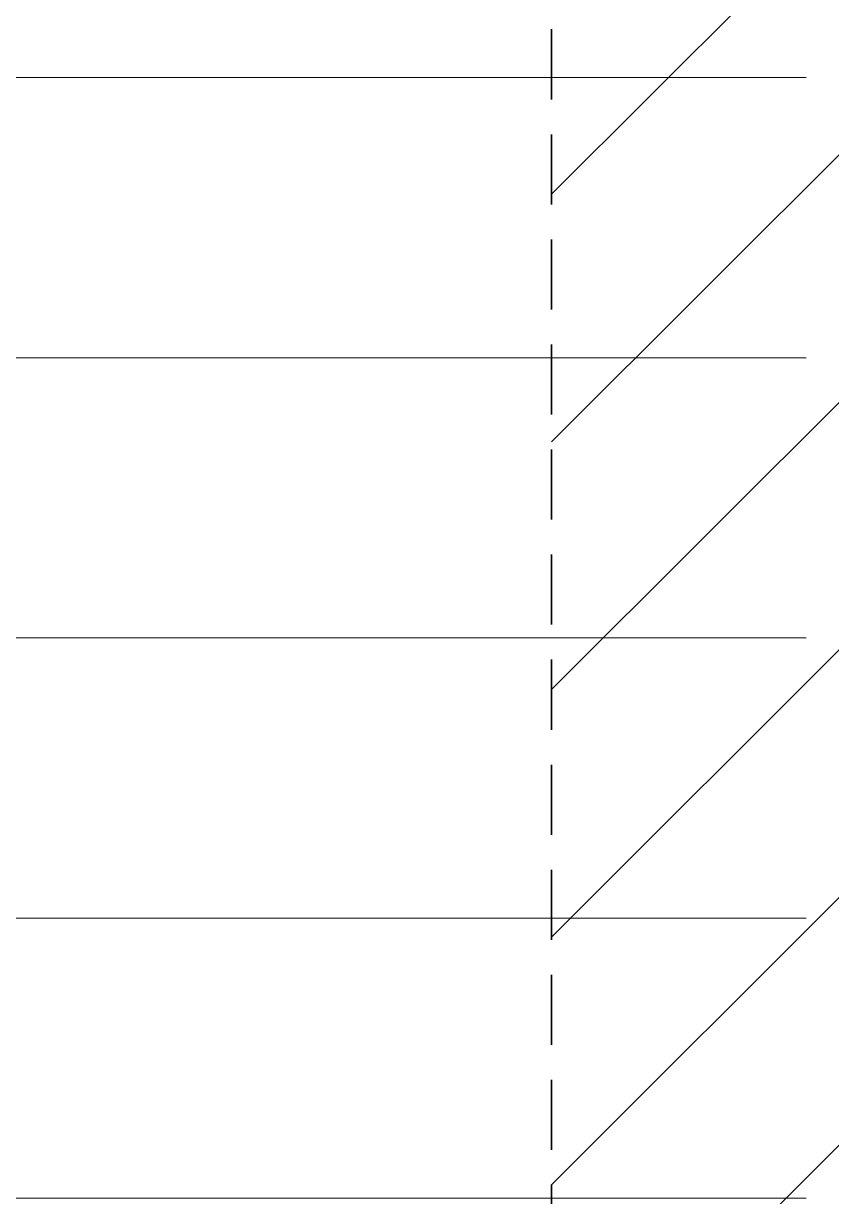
# Model space of a CAD drawing. Header units: inches. Extents: x 3268 to 7018, y 976 to 6708.
# Drawn here: x 5935.6 to 6004.8, y 2736.2 to 2836.6 of the extents above; entities that cross this region are included whole.
import ezdxf

# ---------------------------------------------------------------- set-up
doc = ezdxf.new("R2010")
doc.units = ezdxf.units.IN
doc.header["$MEASUREMENT"] = 0
doc.linetypes.add('IMPORT-DASHED _2_', pattern=[8.999999999999996, 5.999999999999998, -2.999999999999999])
for name, color, linetype, lineweight in [('A-DETL-GENF', 92, 'Continuous', 9), ('C-ESMT-STBK', 4, 'IMPORT-DASHED _2_', 35), ('site_dwg', 8, 'Continuous', 9)]:
    doc.layers.add(name, color=color, linetype=linetype, lineweight=lineweight)

# ---------------------------------------------------------------- blocks, each defined once
blk = doc.blocks.new('site_dwg-12440225-Overall Retail Plan Opt 2')
at = {"layer": 'C-ESMT-STBK'}
h = blk.add_hatch(dxfattribs=at)
h.set_pattern_fill('FP_236', color=43, style=0, pattern_type=2)
h.set_pattern_definition([(41.19300000000002, (24349227.445, 9821790.73), (-9.878962955707756, 11.2874306606842), [])])
h.paths.add_polyline_path([(24340754.41764874, 9814238.256800799), (24341007.28369483, 9818038.207201697), (24340597.61508091, 9818336.289935663), (24339080.54507963, 9818175.041572), (24339041.04656363, 9818170.586227996), (24338991.68861391, 9818164.27902802), (24338951.70183868, 9818158.637384389), (24338912.96937073, 9818152.689061128), (24338874.36010189, 9818146.280125272), (24338835.87236292, 9818139.411975248), (24338797.50579851, 9818132.085986648), (24338766.50818425, 9818125.853604812), (24338766.89231019, 9818124.002092425), (24338807.18576453, 9818132.259389622), (24338846.06993594, 9818139.731584428), (24338885.04424, 9818146.727429258), (24338924.10287013, 9818153.245822722), (24338956.51865115, 9818158.316607647), (24338953.32382087, 9818110.342748318), (24338969.07279708, 9818112.710400388), (24339007.86497075, 9818118.055290567), (24339046.71994471, 9818122.92269113), (24339092.45343486, 9818128.037917001), (24340292.99008468, 9818255.650188034), (24340584.31472673, 9818286.605874758), (24340934.68922023, 9818031.666679043), (24340687.3560084, 9814314.861073798), (24339595.34670922, 9814726.863514047), (24339587.50957331, 9814715.68687136), (24338715.45843181, 9815327.180653278), (24338691.60180446, 9815293.158049863), (24339013.48739237, 9815068.288049085), (24339549.36884944, 9814692.907733086), (24340725.61240819, 9814249.124683892)])
h.paths.add_polyline_path([(24338722.46981283, 9815337.179779818), (24338763.80719084, 9815396.132170605), (24338658.92817304, 9815468.79891386), (24338617.74228099, 9815409.741564125), (24338722.19139668, 9815337.372683933)])
at = {"layer": 'C-ESMT-STBK', "color": 43}
blk.add_line((24340741.57058332, 9815129.705644794), (24340764.70188794, 9815477.31186407), dxfattribs=at)

msp = doc.modelspace()

# ---------------------------------------------------------------- hatches: boundary and pattern name
at = {"layer": 'A-DETL-GENF'}
h = msp.add_hatch(dxfattribs=at)
h.set_pattern_fill('FP_272', style=0, pattern_type=2)
h.set_pattern_definition([(0, (0, 0), (0, 24), [])])
h.paths.add_polyline_path([(5982.148376340589, 2515.148582565588), (6002.626172864582, 2515.148582565588), (6002.626172864583, 2863.523582565581), (5287.750343047554, 2863.523582565583), (5287.750343047554, 2618.398582565591), (5333.375343047553, 2618.398582565591), (5333.375343047553, 2543.898582565591), (5287.750343047554, 2543.898582565591), (5287.750343047554, 2515.148582565591), (5940.854376340589, 2515.148582565588)])

# ---------------------------------------------------------------- block references
at = {"layer": 'site_dwg', "color": 53, "lineweight": 15, "rotation": 3.810000000000009}
msp.add_blockref('site_dwg-12440225-Overall Retail Plan Opt 2', (-23628768.691637, -11408316.78144797), dxfattribs=at)

doc.saveas('drawing.dxf')
